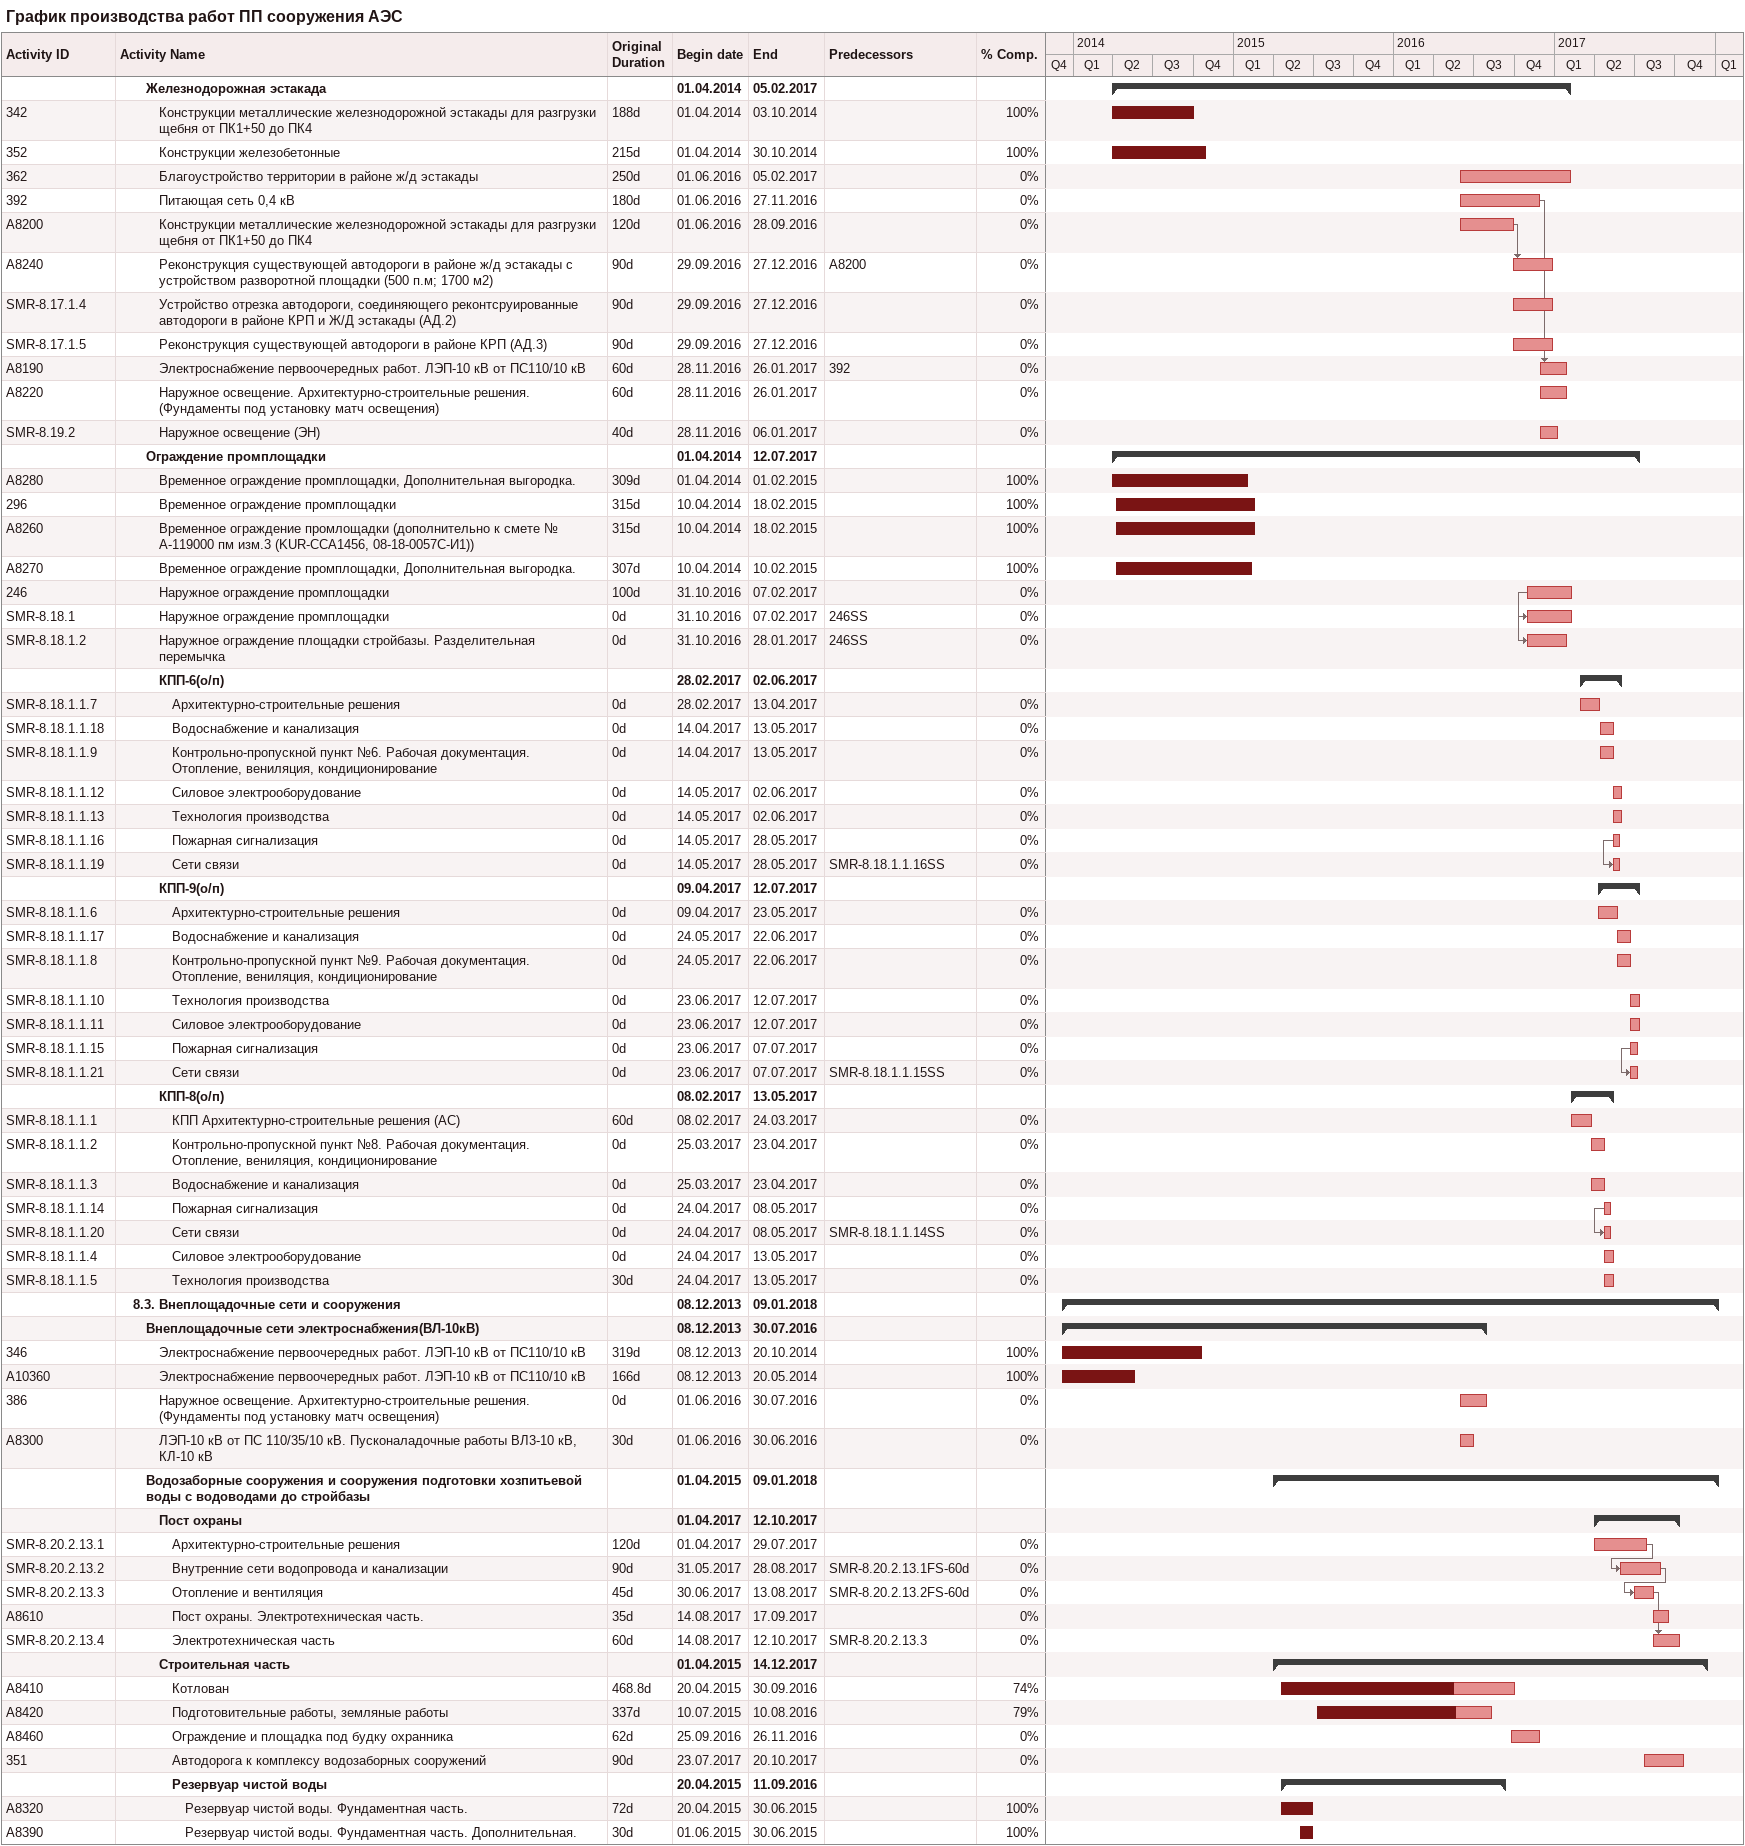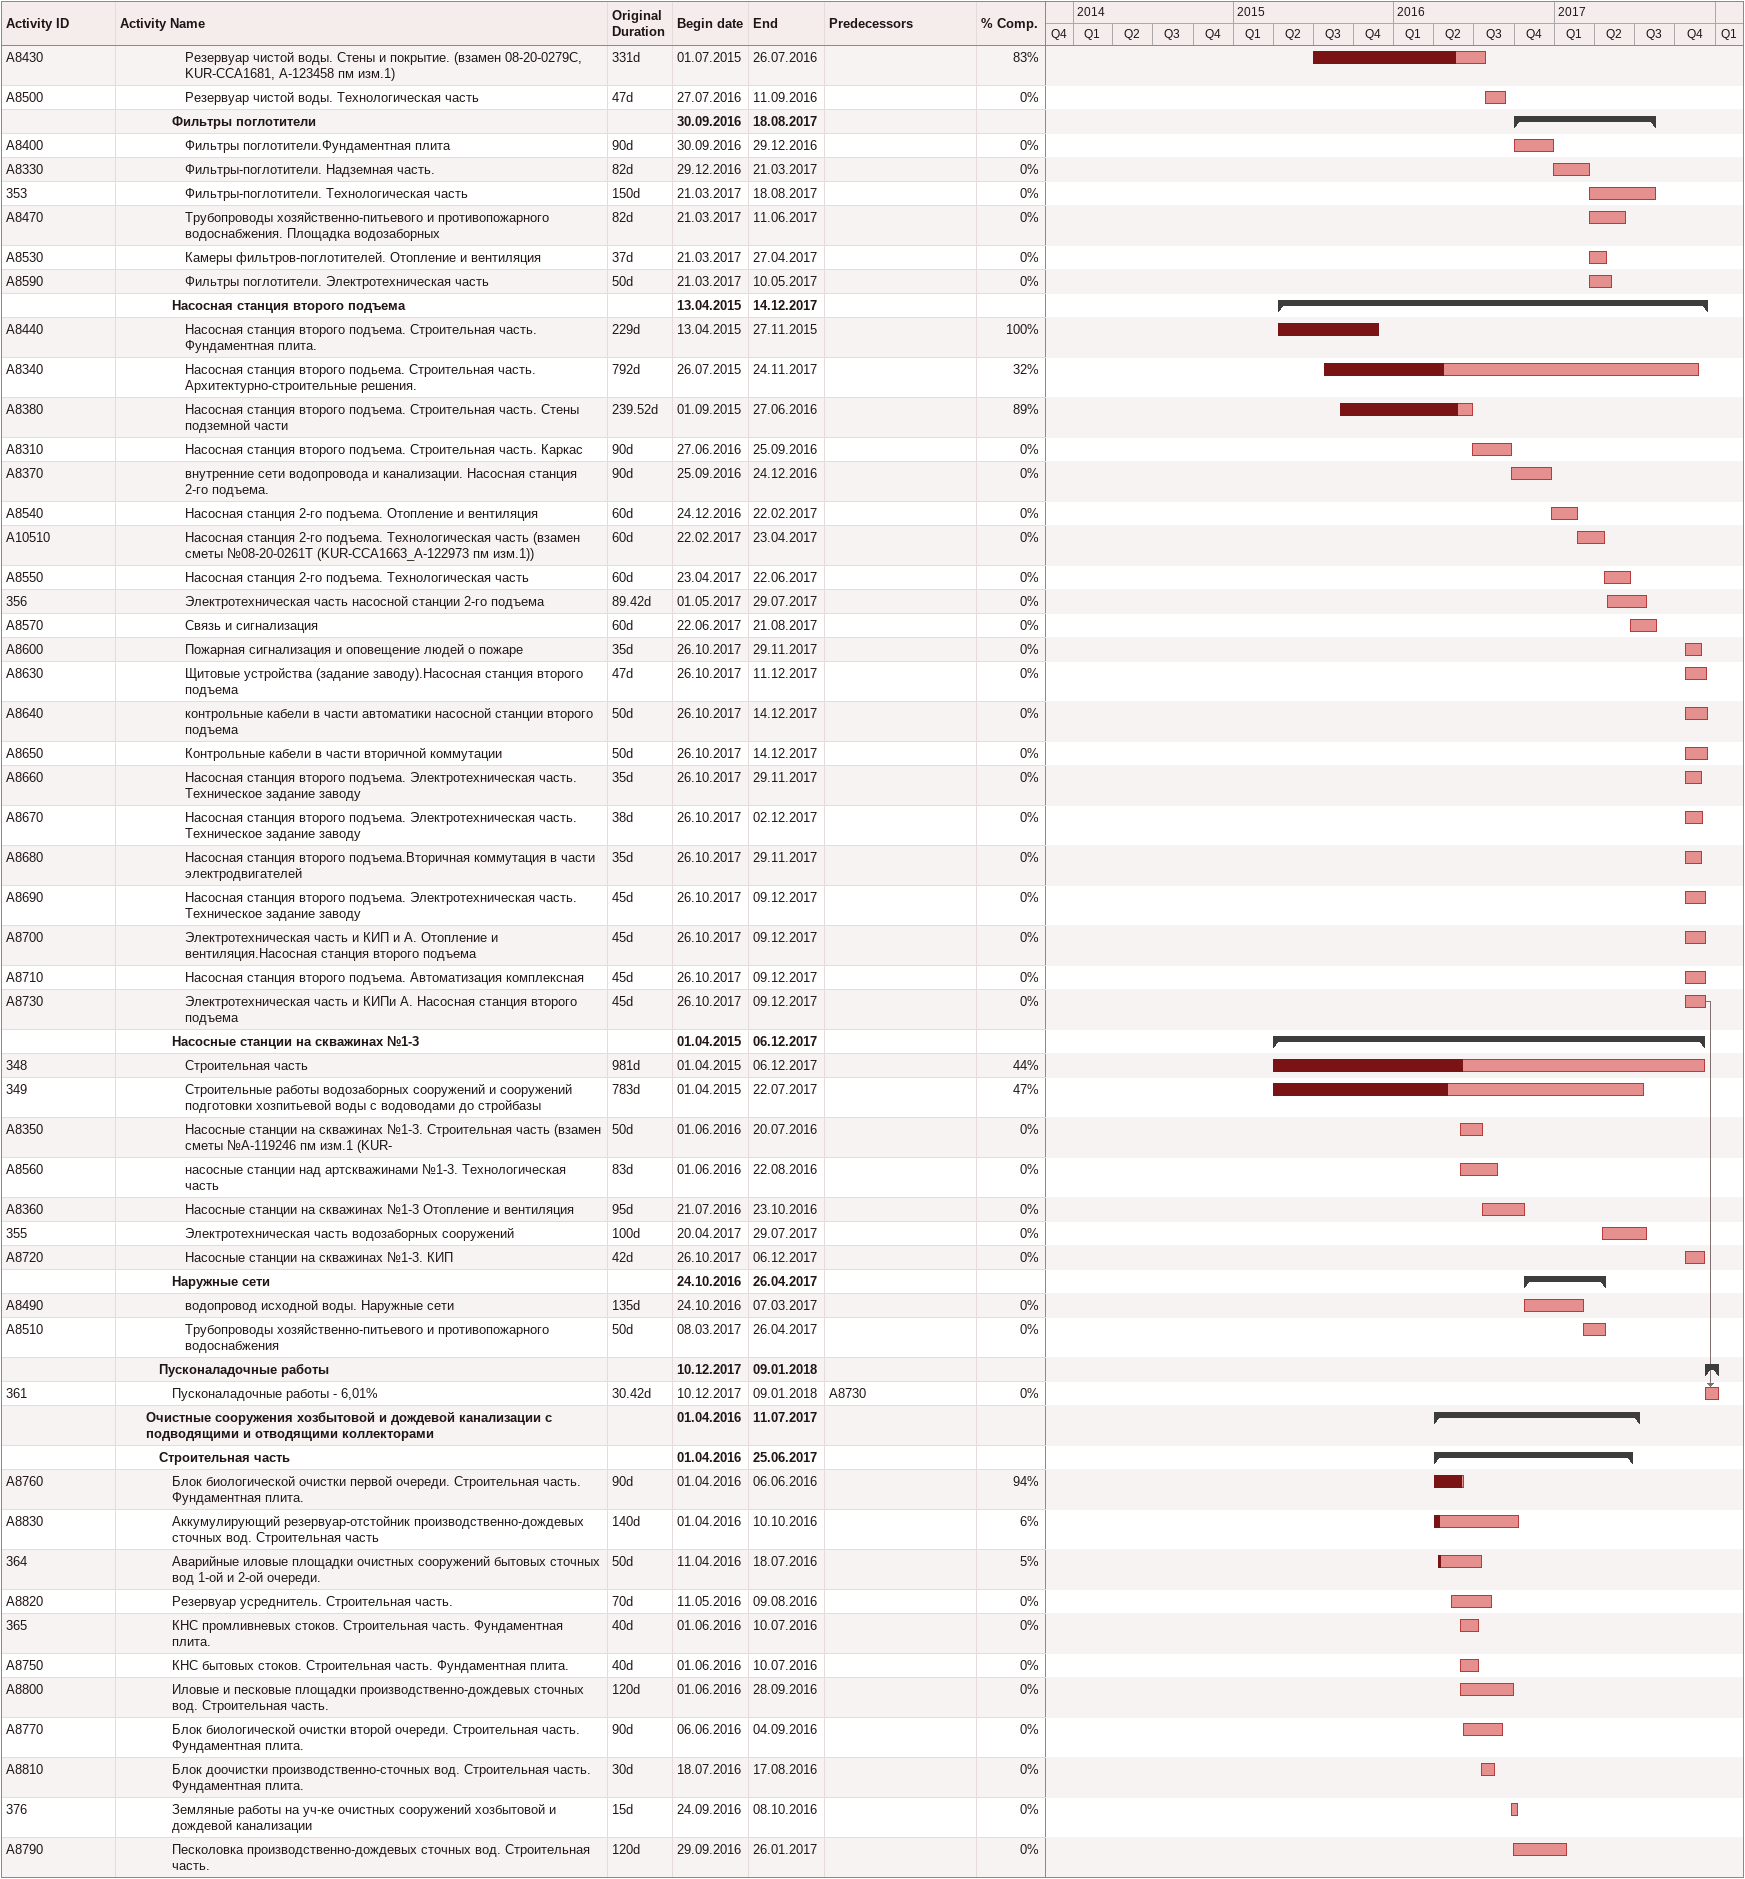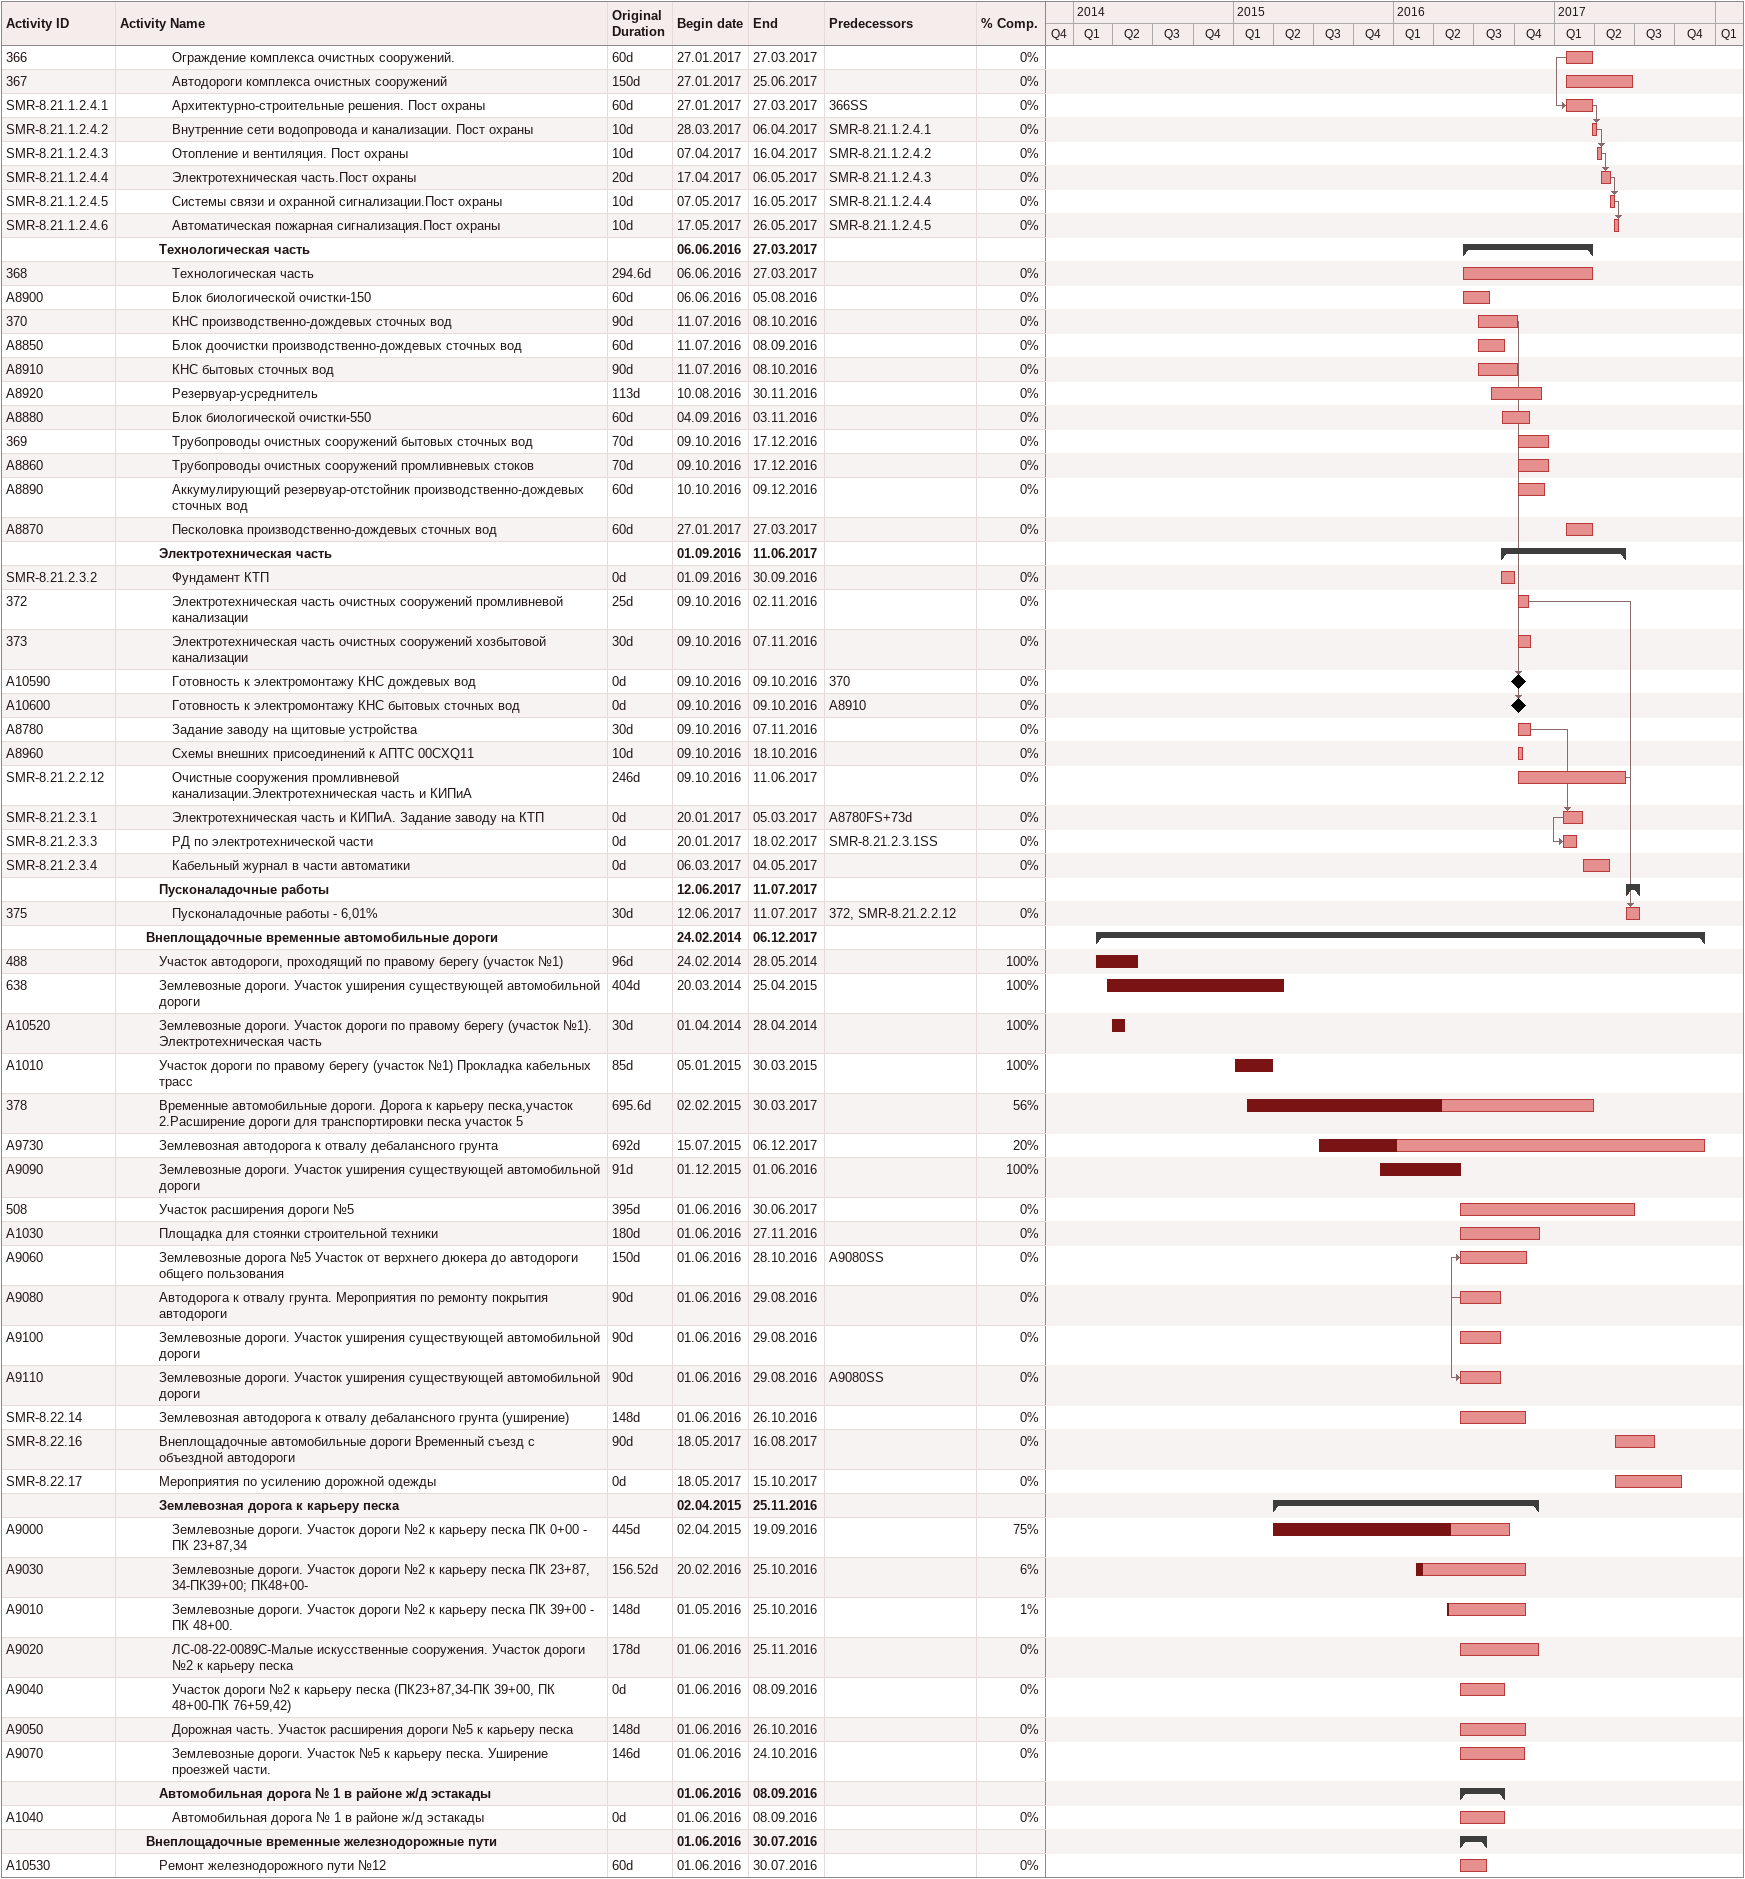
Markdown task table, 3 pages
График производства работ ПП сооружения АЭС

| ID | Level | Task | Original duration | Start | Finish | Predecessors | % complete |
|---|---|---|---|---|---|---|---|
|  | 3 | **Железнодорожная эстакада** |  | 2014-04-01 | 2017-02-05 |  |  |
| 342 | 4 | Конструкции металлические железнодорожной эстакады для разгрузки щебня от ПК1+50 до ПК4 | 188d | 2014-04-01 | 2014-10-03 |  | 100 |
| 352 | 4 | Конструкции железобетонные | 215d | 2014-04-01 | 2014-10-30 |  | 100 |
| 362 | 4 | Благоустройство территории в районе ж/д эстакады | 250d | 2016-06-01 | 2017-02-05 |  | 0 |
| 392 | 4 | Питающая сеть 0,4 кВ | 180d | 2016-06-01 | 2016-11-27 |  | 0 |
| A8200 | 4 | Конструкции металлические железнодорожной эстакады для разгрузки щебня от ПК1+50 до ПК4 | 120d | 2016-06-01 | 2016-09-28 |  | 0 |
| A8240 | 4 | Реконструкция существующей автодороги в районе ж/д эстакады с устройством разворотной площадки (500 п.м; 1700 м2) | 90d | 2016-09-29 | 2016-12-27 | A8200 | 0 |
| SMR-8.17.1.4 | 4 | Устройство отрезка автодороги, соединяющего реконтсруированные автодороги в районе КРП и Ж/Д эстакады (АД.2) | 90d | 2016-09-29 | 2016-12-27 |  | 0 |
| SMR-8.17.1.5 | 4 | Реконструкция существующей автодороги в районе КРП (АД.3) | 90d | 2016-09-29 | 2016-12-27 |  | 0 |
| A8190 | 4 | Электроснабжение первоочередных работ. ЛЭП-10 кВ от ПС110/10 кВ | 60d | 2016-11-28 | 2017-01-26 | 392 | 0 |
| A8220 | 4 | Наружное освещение. Архитектурно-строительные решения. (Фундаменты под установку матч освещения) | 60d | 2016-11-28 | 2017-01-26 |  | 0 |
| SMR-8.19.2 | 4 | Наружное освещение (ЭН) | 40d | 2016-11-28 | 2017-01-06 |  | 0 |
|  | 3 | **Ограждение промплощадки** |  | 2014-04-01 | 2017-07-12 |  |  |
| A8280 | 4 | Временное ограждение промплощадки, Дополнительная выгородка. | 309d | 2014-04-01 | 2015-02-01 |  | 100 |
| 296 | 4 | Временное ограждение промплощадки | 315d | 2014-04-10 | 2015-02-18 |  | 100 |
| A8260 | 4 | Временное ограждение промлощадки (дополнительно к смете № А-119000 пм изм.3 (KUR-CCA1456, 08-18-0057C-И1)) | 315d | 2014-04-10 | 2015-02-18 |  | 100 |
| A8270 | 4 | Временное ограждение промплощадки, Дополнительная выгородка. | 307d | 2014-04-10 | 2015-02-10 |  | 100 |
| 246 | 4 | Наружное ограждение промплощадки | 100d | 2016-10-31 | 2017-02-07 |  | 0 |
| SMR-8.18.1 | 4 | Наружное ограждение промплощадки | 0d | 2016-10-31 | 2017-02-07 | 246SS | 0 |
| SMR-8.18.1.2 | 4 | Наружное ограждение площадки стройбазы. Разделительная перемычка | 0d | 2016-10-31 | 2017-01-28 | 246SS | 0 |
|  | 4 | **КПП-6(о/п)** |  | 2017-02-28 | 2017-06-02 |  |  |
| SMR-8.18.1.1.7 | 5 | Архитектурно-строительные решения | 0d | 2017-02-28 | 2017-04-13 |  | 0 |
| SMR-8.18.1.1.18 | 5 | Водоснабжение и канализация | 0d | 2017-04-14 | 2017-05-13 |  | 0 |
| SMR-8.18.1.1.9 | 5 | Контрольно-пропускной пункт №6. Рабочая документация. Отопление, вениляция, кондиционирование | 0d | 2017-04-14 | 2017-05-13 |  | 0 |
| SMR-8.18.1.1.12 | 5 | Силовое электрооборудование | 0d | 2017-05-14 | 2017-06-02 |  | 0 |
| SMR-8.18.1.1.13 | 5 | Технология производства | 0d | 2017-05-14 | 2017-06-02 |  | 0 |
| SMR-8.18.1.1.16 | 5 | Пожарная сигнализация | 0d | 2017-05-14 | 2017-05-28 |  | 0 |
| SMR-8.18.1.1.19 | 5 | Сети связи | 0d | 2017-05-14 | 2017-05-28 | SMR-8.18.1.1.16SS | 0 |
|  | 4 | **КПП-9(о/п)** |  | 2017-04-09 | 2017-07-12 |  |  |
| SMR-8.18.1.1.6 | 5 | Архитектурно-строительные решения | 0d | 2017-04-09 | 2017-05-23 |  | 0 |
| SMR-8.18.1.1.17 | 5 | Водоснабжение и канализация | 0d | 2017-05-24 | 2017-06-22 |  | 0 |
| SMR-8.18.1.1.8 | 5 | Контрольно-пропускной пункт №9. Рабочая документация. Отопление, вениляция, кондиционирование | 0d | 2017-05-24 | 2017-06-22 |  | 0 |
| SMR-8.18.1.1.10 | 5 | Технология производства | 0d | 2017-06-23 | 2017-07-12 |  | 0 |
| SMR-8.18.1.1.11 | 5 | Силовое электрооборудование | 0d | 2017-06-23 | 2017-07-12 |  | 0 |
| SMR-8.18.1.1.15 | 5 | Пожарная сигнализация | 0d | 2017-06-23 | 2017-07-07 |  | 0 |
| SMR-8.18.1.1.21 | 5 | Сети связи | 0d | 2017-06-23 | 2017-07-07 | SMR-8.18.1.1.15SS | 0 |
|  | 4 | **КПП-8(о/п)** |  | 2017-02-08 | 2017-05-13 |  |  |
| SMR-8.18.1.1.1 | 5 | КПП Архитектурно-строительные решения (АС) | 60d | 2017-02-08 | 2017-03-24 |  | 0 |
| SMR-8.18.1.1.2 | 5 | Контрольно-пропускной пункт №8. Рабочая документация. Отопление, вениляция, кондиционирование | 0d | 2017-03-25 | 2017-04-23 |  | 0 |
| SMR-8.18.1.1.3 | 5 | Водоснабжение и канализация | 0d | 2017-03-25 | 2017-04-23 |  | 0 |
| SMR-8.18.1.1.14 | 5 | Пожарная сигнализация | 0d | 2017-04-24 | 2017-05-08 |  | 0 |
| SMR-8.18.1.1.20 | 5 | Сети связи | 0d | 2017-04-24 | 2017-05-08 | SMR-8.18.1.1.14SS | 0 |
| SMR-8.18.1.1.4 | 5 | Силовое электрооборудование | 0d | 2017-04-24 | 2017-05-13 |  | 0 |
| SMR-8.18.1.1.5 | 5 | Технология производства | 30d | 2017-04-24 | 2017-05-13 |  | 0 |
|  | 2 | **8.3. Внеплощадочные сети и сооружения** |  | 2013-12-08 | 2018-01-09 |  |  |
|  | 3 | **Внеплощадочные сети электроснабжения(ВЛ-10кВ)** |  | 2013-12-08 | 2016-07-30 |  |  |
| 346 | 4 | Электроснабжение первоочередных работ. ЛЭП-10 кВ от ПС110/10 кВ | 319d | 2013-12-08 | 2014-10-20 |  | 100 |
| A10360 | 4 | Электроснабжение первоочередных работ. ЛЭП-10 кВ от ПС110/10 кВ | 166d | 2013-12-08 | 2014-05-20 |  | 100 |
| 386 | 4 | Наружное освещение. Архитектурно-строительные решения. (Фундаменты под установку матч освещения) | 0d | 2016-06-01 | 2016-07-30 |  | 0 |
| A8300 | 4 | ЛЭП-10 кВ от ПС 110/35/10 кВ. Пусконаладочные работы ВЛ3-10 кВ, КЛ-10 кВ | 30d | 2016-06-01 | 2016-06-30 |  | 0 |
|  | 3 | **Водозаборные сооружения и сооружения подготовки хозпитьевой воды с водоводами до стройбазы** |  | 2015-04-01 | 2018-01-09 |  |  |
|  | 4 | **Пост охраны** |  | 2017-04-01 | 2017-10-12 |  |  |
| SMR-8.20.2.13.1 | 5 | Архитектурно-строительные решения | 120d | 2017-04-01 | 2017-07-29 |  | 0 |
| SMR-8.20.2.13.2 | 5 | Внутренние сети водопровода и канализации | 90d | 2017-05-31 | 2017-08-28 | SMR-8.20.2.13.1FS-60d | 0 |
| SMR-8.20.2.13.3 | 5 | Отопление и вентиляция | 45d | 2017-06-30 | 2017-08-13 | SMR-8.20.2.13.2FS-60d | 0 |
| A8610 | 5 | Пост охраны. Электротехническая часть. | 35d | 2017-08-14 | 2017-09-17 |  | 0 |
| SMR-8.20.2.13.4 | 5 | Электротехническая часть | 60d | 2017-08-14 | 2017-10-12 | SMR-8.20.2.13.3 | 0 |
|  | 4 | **Строительная часть** |  | 2015-04-01 | 2017-12-14 |  |  |
| A8410 | 5 | Котлован | 468.8d | 2015-04-20 | 2016-09-30 |  | 74 |
| A8420 | 5 | Подготовительные работы, земляные работы | 337d | 2015-07-10 | 2016-08-10 |  | 79 |
| A8460 | 5 | Ограждение и площадка под будку охранника | 62d | 2016-09-25 | 2016-11-26 |  | 0 |
| 351 | 5 | Автодорога к комплексу водозаборных сооружений | 90d | 2017-07-23 | 2017-10-20 |  | 0 |
|  | 5 | **Резервуар чистой воды** |  | 2015-04-20 | 2016-09-11 |  |  |
| A8320 | 6 | Резервуар чистой воды. Фундаментная часть. | 72d | 2015-04-20 | 2015-06-30 |  | 100 |
| A8390 | 6 | Резервуар чистой воды. Фундаментная часть. Дополнительная. | 30d | 2015-06-01 | 2015-06-30 |  | 100 |
| A8430 | 6 | Резервуар чистой воды. Стены и покрытие. (взамен 08-20-0279С, KUR-CCA1681, А-123458 пм изм.1) | 331d | 2015-07-01 | 2016-07-26 |  | 83 |
| A8500 | 6 | Резервуар чистой воды. Технологическая часть | 47d | 2016-07-27 | 2016-09-11 |  | 0 |
|  | 5 | **Фильтры поглотители** |  | 2016-09-30 | 2017-08-18 |  |  |
| A8400 | 6 | Фильтры поглотители.Фундаментная плита | 90d | 2016-09-30 | 2016-12-29 |  | 0 |
| A8330 | 6 | Фильтры-поглотители. Надземная часть. | 82d | 2016-12-29 | 2017-03-21 |  | 0 |
| 353 | 6 | Фильтры-поглотители. Технологическая часть | 150d | 2017-03-21 | 2017-08-18 |  | 0 |
| A8470 | 6 | Трубопроводы хозяйственно-питьевого и противопожарного водоснабжения. Площадка водозаборных | 82d | 2017-03-21 | 2017-06-11 |  | 0 |
| A8530 | 6 | Камеры фильтров-поглотителей. Отопление и вентиляция | 37d | 2017-03-21 | 2017-04-27 |  | 0 |
| A8590 | 6 | Фильтры поглотители. Электротехническая часть | 50d | 2017-03-21 | 2017-05-10 |  | 0 |
|  | 5 | **Насосная станция второго подъема** |  | 2015-04-13 | 2017-12-14 |  |  |
| A8440 | 6 | Насосная станция второго подъема. Строительная часть. Фундаментная плита. | 229d | 2015-04-13 | 2015-11-27 |  | 100 |
| A8340 | 6 | Насосная станция второго подьема. Строительная часть. Архитектурно-строительные решения. | 792d | 2015-07-26 | 2017-11-24 |  | 32 |
| A8380 | 6 | Насосная станция второго подъема. Строительная часть. Стены подземной части | 239.52d | 2015-09-01 | 2016-06-27 |  | 89 |
| A8310 | 6 | Насосная станция второго подъема. Строительная часть. Каркас | 90d | 2016-06-27 | 2016-09-25 |  | 0 |
| A8370 | 6 | внутренние сети водопровода и канализации. Насосная станция 2-го подъема. | 90d | 2016-09-25 | 2016-12-24 |  | 0 |
| A8540 | 6 | Насосная станция 2-го подъема. Отопление и вентиляция | 60d | 2016-12-24 | 2017-02-22 |  | 0 |
| A10510 | 6 | Насосная станция 2-го подъема. Технологическая часть (взамен сметы №08-20-0261Т (KUR-CCA1663_А-122973 пм изм.1)) | 60d | 2017-02-22 | 2017-04-23 |  | 0 |
| A8550 | 6 | Насосная станция 2-го подъема. Технологическая часть | 60d | 2017-04-23 | 2017-06-22 |  | 0 |
| 356 | 6 | Электротехническая часть насосной станции 2-го подъема | 89.42d | 2017-05-01 | 2017-07-29 |  | 0 |
| A8570 | 6 | Связь и сигнализация | 60d | 2017-06-22 | 2017-08-21 |  | 0 |
| A8600 | 6 | Пожарная сигнализация и оповещение людей о пожаре | 35d | 2017-10-26 | 2017-11-29 |  | 0 |
| A8630 | 6 | Щитовые устройства (задание заводу).Насосная станция второго подъема | 47d | 2017-10-26 | 2017-12-11 |  | 0 |
| A8640 | 6 | контрольные кабели в части автоматики насосной станции второго подъема | 50d | 2017-10-26 | 2017-12-14 |  | 0 |
| A8650 | 6 | Контрольные кабели в части вторичной коммутации | 50d | 2017-10-26 | 2017-12-14 |  | 0 |
| A8660 | 6 | Насосная станция второго подъема. Электротехническая часть. Техническое задание заводу | 35d | 2017-10-26 | 2017-11-29 |  | 0 |
| A8670 | 6 | Насосная станция второго подъема. Электротехническая часть. Техническое задание заводу | 38d | 2017-10-26 | 2017-12-02 |  | 0 |
| A8680 | 6 | Насосная станция второго подъема.Вторичная коммутация в части электродвигателей | 35d | 2017-10-26 | 2017-11-29 |  | 0 |
| A8690 | 6 | Насосная станция второго подъема. Электротехническая часть. Техническое задание заводу | 45d | 2017-10-26 | 2017-12-09 |  | 0 |
| A8700 | 6 | Электротехническая часть и КИП и А. Отопление и вентиляция.Насосная станция второго подъема | 45d | 2017-10-26 | 2017-12-09 |  | 0 |
| A8710 | 6 | Насосная станция второго подъема. Автоматизация комплексная | 45d | 2017-10-26 | 2017-12-09 |  | 0 |
| A8730 | 6 | Электротехническая часть и КИПи А. Насосная станция второго подъема | 45d | 2017-10-26 | 2017-12-09 |  | 0 |
|  | 5 | **Насосные станции на скважинах №1-3** |  | 2015-04-01 | 2017-12-06 |  |  |
| 348 | 6 | Строительная часть | 981d | 2015-04-01 | 2017-12-06 |  | 44 |
| 349 | 6 | Строительные работы водозаборных сооружений и сооружений подготовки хозпитьевой воды с водоводами до стройбазы | 783d | 2015-04-01 | 2017-07-22 |  | 47 |
| A8350 | 6 | Насосные станции на скважинах №1-3. Строительная часть (взамен сметы №А-119246 пм изм.1 (KUR- | 50d | 2016-06-01 | 2016-07-20 |  | 0 |
| A8560 | 6 | насосные станции над артскважинами №1-3. Технологическая часть | 83d | 2016-06-01 | 2016-08-22 |  | 0 |
| A8360 | 6 | Насосные станции на скважинах №1-3 Отопление и вентиляция | 95d | 2016-07-21 | 2016-10-23 |  | 0 |
| 355 | 6 | Электротехническая часть водозаборных сооружений | 100d | 2017-04-20 | 2017-07-29 |  | 0 |
| A8720 | 6 | Насосные станции на скважинах №1-3. КИП | 42d | 2017-10-26 | 2017-12-06 |  | 0 |
|  | 5 | **Наружные сети** |  | 2016-10-24 | 2017-04-26 |  |  |
| A8490 | 6 | водопровод исходной воды. Наружные сети | 135d | 2016-10-24 | 2017-03-07 |  | 0 |
| A8510 | 6 | Трубопроводы хозяйственно-питьевого и противопожарного водоснабжения | 50d | 2017-03-08 | 2017-04-26 |  | 0 |
|  | 4 | **Пусконаладочные работы** |  | 2017-12-10 | 2018-01-09 |  |  |
| 361 | 5 | Пусконаладочные работы - 6,01% | 30.42d | 2017-12-10 | 2018-01-09 | A8730 | 0 |
|  | 3 | **Очистные сооружения хозбытовой и дождевой канализации с подводящими и отводящими коллекторами** |  | 2016-04-01 | 2017-07-11 |  |  |
|  | 4 | **Строительная часть** |  | 2016-04-01 | 2017-06-25 |  |  |
| A8760 | 5 | Блок биологической очистки первой очереди. Строительная часть. Фундаментная плита. | 90d | 2016-04-01 | 2016-06-06 |  | 94 |
| A8830 | 5 | Аккумулирующий резервуар-отстойник производственно-дождевых сточных вод. Строительная часть | 140d | 2016-04-01 | 2016-10-10 |  | 6 |
| 364 | 5 | Аварийные иловые площадки очистных сооружений бытовых сточных вод 1-ой и 2-ой очереди. | 50d | 2016-04-11 | 2016-07-18 |  | 5 |
| A8820 | 5 | Резервуар усреднитель. Строительная часть. | 70d | 2016-05-11 | 2016-08-09 |  | 0 |
| 365 | 5 | КНС промливневых стоков. Строительная часть. Фундаментная плита. | 40d | 2016-06-01 | 2016-07-10 |  | 0 |
| A8750 | 5 | КНС бытовых стоков. Строительная часть. Фундаментная плита. | 40d | 2016-06-01 | 2016-07-10 |  | 0 |
| A8800 | 5 | Иловые и песковые площадки производственно-дождевых сточных вод. Строительная часть. | 120d | 2016-06-01 | 2016-09-28 |  | 0 |
| A8770 | 5 | Блок биологической очистки второй очереди. Строительная часть. Фундаментная плита. | 90d | 2016-06-06 | 2016-09-04 |  | 0 |
| A8810 | 5 | Блок доочистки производственно-сточных вод. Строительная часть. Фундаментная плита. | 30d | 2016-07-18 | 2016-08-17 |  | 0 |
| 376 | 5 | Земляные работы на уч-ке очистных сооружений хозбытовой и дождевой канализации | 15d | 2016-09-24 | 2016-10-08 |  | 0 |
| A8790 | 5 | Песколовка производственно-дождевых сточных вод. Строительная часть. | 120d | 2016-09-29 | 2017-01-26 |  | 0 |
| 366 | 5 | Ограждение комплекса очистных сооружений. | 60d | 2017-01-27 | 2017-03-27 |  | 0 |
| 367 | 5 | Автодороги комплекса очистных сооружений | 150d | 2017-01-27 | 2017-06-25 |  | 0 |
| SMR-8.21.1.2.4.1 | 5 | Архитектурно-строительные решения. Пост охраны | 60d | 2017-01-27 | 2017-03-27 | 366SS | 0 |
| SMR-8.21.1.2.4.2 | 5 | Внутренние сети водопровода и канализации. Пост охраны | 10d | 2017-03-28 | 2017-04-06 | SMR-8.21.1.2.4.1 | 0 |
| SMR-8.21.1.2.4.3 | 5 | Отопление и вентиляция. Пост охраны | 10d | 2017-04-07 | 2017-04-16 | SMR-8.21.1.2.4.2 | 0 |
| SMR-8.21.1.2.4.4 | 5 | Электротехническая часть.Пост охраны | 20d | 2017-04-17 | 2017-05-06 | SMR-8.21.1.2.4.3 | 0 |
| SMR-8.21.1.2.4.5 | 5 | Системы связи и охранной сигнализации.Пост охраны | 10d | 2017-05-07 | 2017-05-16 | SMR-8.21.1.2.4.4 | 0 |
| SMR-8.21.1.2.4.6 | 5 | Автоматическая пожарная сигнализация.Пост охраны | 10d | 2017-05-17 | 2017-05-26 | SMR-8.21.1.2.4.5 | 0 |
|  | 4 | **Технологическая часть** |  | 2016-06-06 | 2017-03-27 |  |  |
| 368 | 5 | Технологическая часть | 294.6d | 2016-06-06 | 2017-03-27 |  | 0 |
| A8900 | 5 | Блок биологической очистки-150 | 60d | 2016-06-06 | 2016-08-05 |  | 0 |
| 370 | 5 | КНС производственно-дождевых сточных вод | 90d | 2016-07-11 | 2016-10-08 |  | 0 |
| A8850 | 5 | Блок доочистки производственно-дождевых сточных вод | 60d | 2016-07-11 | 2016-09-08 |  | 0 |
| A8910 | 5 | КНС бытовых сточных вод | 90d | 2016-07-11 | 2016-10-08 |  | 0 |
| A8920 | 5 | Резервуар-усреднитель | 113d | 2016-08-10 | 2016-11-30 |  | 0 |
| A8880 | 5 | Блок биологической очистки-550 | 60d | 2016-09-04 | 2016-11-03 |  | 0 |
| 369 | 5 | Трубопроводы очистных сооружений бытовых сточных вод | 70d | 2016-10-09 | 2016-12-17 |  | 0 |
| A8860 | 5 | Трубопроводы очистных сооружений промливневых стоков | 70d | 2016-10-09 | 2016-12-17 |  | 0 |
| A8890 | 5 | Аккумулирующий резервуар-отстойник производственно-дождевых сточных вод | 60d | 2016-10-10 | 2016-12-09 |  | 0 |
| A8870 | 5 | Песколовка производственно-дождевых сточных вод | 60d | 2017-01-27 | 2017-03-27 |  | 0 |
|  | 4 | **Электротехническая часть** |  | 2016-09-01 | 2017-06-11 |  |  |
| SMR-8.21.2.3.2 | 5 | Фундамент КТП | 0d | 2016-09-01 | 2016-09-30 |  | 0 |
| 372 | 5 | Электротехническая часть очистных сооружений промливневой канализации | 25d | 2016-10-09 | 2016-11-02 |  | 0 |
| 373 | 5 | Электротехническая часть очистных сооружений хозбытовой канализации | 30d | 2016-10-09 | 2016-11-07 |  | 0 |
| A10590 | 5 | Готовность к электромонтажу КНС дождевых вод | 0d | 2016-10-09 | 2016-10-09 | 370 | 0 |
| A10600 | 5 | Готовность к электромонтажу КНС бытовых сточных вод | 0d | 2016-10-09 | 2016-10-09 | A8910 | 0 |
| A8780 | 5 | Задание заводу на щитовые устройства | 30d | 2016-10-09 | 2016-11-07 |  | 0 |
| A8960 | 5 | Схемы внешних присоединений к АПТС 00СХQ11 | 10d | 2016-10-09 | 2016-10-18 |  | 0 |
| SMR-8.21.2.2.12 | 5 | Очистные сооружения промливневой канализации.Электротехническая часть и КИПиА | 246d | 2016-10-09 | 2017-06-11 |  | 0 |
| SMR-8.21.2.3.1 | 5 | Электротехническая часть и КИПиА. Задание заводу на КТП | 0d | 2017-01-20 | 2017-03-05 | A8780FS+73d | 0 |
| SMR-8.21.2.3.3 | 5 | РД по электротехнической части | 0d | 2017-01-20 | 2017-02-18 | SMR-8.21.2.3.1SS | 0 |
| SMR-8.21.2.3.4 | 5 | Кабельный журнал в части автоматики | 0d | 2017-03-06 | 2017-05-04 |  | 0 |
|  | 4 | **Пусконаладочные работы** |  | 2017-06-12 | 2017-07-11 |  |  |
| 375 | 5 | Пусконаладочные работы - 6,01% | 30d | 2017-06-12 | 2017-07-11 | 372, SMR-8.21.2.2.12 | 0 |
|  | 3 | **Внеплощадочные временные автомобильные дороги** |  | 2014-02-24 | 2017-12-06 |  |  |
| 488 | 4 | Участок автодороги, проходящий по правому берегу (участок №1) | 96d | 2014-02-24 | 2014-05-28 |  | 100 |
| 638 | 4 | Землевозные дороги. Участок уширения существующей автомобильной дороги | 404d | 2014-03-20 | 2015-04-25 |  | 100 |
| A10520 | 4 | Землевозные дороги. Участок дороги по правому берегу (участок №1). Электротехническая часть | 30d | 2014-04-01 | 2014-04-28 |  | 100 |
| A1010 | 4 | Участок дороги по правому берегу (участок №1) Прокладка кабельных трасс | 85d | 2015-01-05 | 2015-03-30 |  | 100 |
| 378 | 4 | Временные автомобильные дороги. Дорога к карьеру песка,участок 2.Расширение дороги для транспортировки песка участок 5 | 695.6d | 2015-02-02 | 2017-03-30 |  | 56 |
| A9730 | 4 | Землевозная автодорога к отвалу дебалансного грунта | 692d | 2015-07-15 | 2017-12-06 |  | 20 |
| A9090 | 4 | Землевозные дороги. Участок уширения существующей автомобильной дороги | 91d | 2015-12-01 | 2016-06-01 |  | 100 |
| 508 | 4 | Участок расширения дороги №5 | 395d | 2016-06-01 | 2017-06-30 |  | 0 |
| A1030 | 4 | Площадка для стоянки строительной техники | 180d | 2016-06-01 | 2016-11-27 |  | 0 |
| A9060 | 4 | Землевозные дорога №5 Участок от верхнего дюкера до автодороги общего пользования | 150d | 2016-06-01 | 2016-10-28 | A9080SS | 0 |
| A9080 | 4 | Автодорога к отвалу грунта. Мероприятия по ремонту покрытия автодороги | 90d | 2016-06-01 | 2016-08-29 |  | 0 |
| A9100 | 4 | Землевозные дороги. Участок уширения существующей автомобильной дороги | 90d | 2016-06-01 | 2016-08-29 |  | 0 |
| A9110 | 4 | Землевозные дороги. Участок уширения существующей автомобильной дороги | 90d | 2016-06-01 | 2016-08-29 | A9080SS | 0 |
| SMR-8.22.14 | 4 | Землевозная автодорога к отвалу дебалансного грунта (уширение) | 148d | 2016-06-01 | 2016-10-26 |  | 0 |
| SMR-8.22.16 | 4 | Внеплощадочные автомобильные дороги Временный съезд с объездной автодороги | 90d | 2017-05-18 | 2017-08-16 |  | 0 |
| SMR-8.22.17 | 4 | Мероприятия по усилению дорожной одежды | 0d | 2017-05-18 | 2017-10-15 |  | 0 |
|  | 4 | **Землевозная дорога к карьеру песка** |  | 2015-04-02 | 2016-11-25 |  |  |
| A9000 | 5 | Землевозные дороги. Участок дороги №2 к карьеру песка ПК 0+00 - ПК 23+87,34 | 445d | 2015-04-02 | 2016-09-19 |  | 75 |
| A9030 | 5 | Землевозные дороги. Участок дороги №2 к карьеру песка ПК 23+87, 34-ПК39+00; ПК48+00- | 156.52d | 2016-02-20 | 2016-10-25 |  | 6 |
| A9010 | 5 | Землевозные дороги. Участок дороги №2 к карьеру песка ПК 39+00 - ПК 48+00. | 148d | 2016-05-01 | 2016-10-25 |  | 1 |
| A9020 | 5 | ЛС-08-22-0089С-Малые искусственные сооружения. Участок дороги №2 к карьеру песка | 178d | 2016-06-01 | 2016-11-25 |  | 0 |
| A9040 | 5 | Участок дороги №2 к карьеру песка (ПК23+87,34-ПК 39+00, ПК 48+00-ПК 76+59,42) | 0d | 2016-06-01 | 2016-09-08 |  | 0 |
| A9050 | 5 | Дорожная часть. Участок расширения дороги №5 к карьеру песка | 148d | 2016-06-01 | 2016-10-26 |  | 0 |
| A9070 | 5 | Землевозные дороги. Участок №5 к карьеру песка. Уширение проезжей части. | 146d | 2016-06-01 | 2016-10-24 |  | 0 |
|  | 4 | **Автомобильная дорога № 1 в районе ж/д эстакады** |  | 2016-06-01 | 2016-09-08 |  |  |
| A1040 | 5 | Автомобильная дорога № 1 в районе ж/д эстакады | 0d | 2016-06-01 | 2016-09-08 |  | 0 |
|  | 3 | **Внеплощадочные временные железнодорожные пути** |  | 2016-06-01 | 2016-07-30 |  |  |
| A10530 | 4 | Ремонт железнодорожного пути №12 | 60d | 2016-06-01 | 2016-07-30 |  | 0 |
